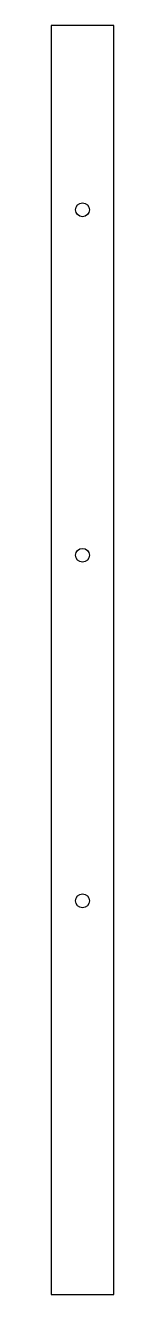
# Model space of a CAD drawing. Header units: millimetres. Extents: x 0 to 30, y 0 to 606.
import ezdxf

# ---------------------------------------------------------------- set-up
doc = ezdxf.new("R2010")
doc.units = ezdxf.units.MM
doc.layers.add('CUT_HOLES', color=7, linetype='Continuous')
doc.layers.add('CUT_OUTER', color=7, linetype='Continuous')

msp = doc.modelspace()

# ---------------------------------------------------------------- linework, layer by layer
at = {"layer": 'CUT_HOLES'}
for centre in [(15, 518.048), (15, 353.048), (15, 188.048)]:
    msp.add_circle(centre, 3.3, dxfattribs=at)
at = {"layer": 'CUT_OUTER'}
msp.add_lwpolyline([(0, 0), (30, 0), (30, 606.096), (0, 606.096)], close=True, dxfattribs=at)

doc.saveas('drawing.dxf')
